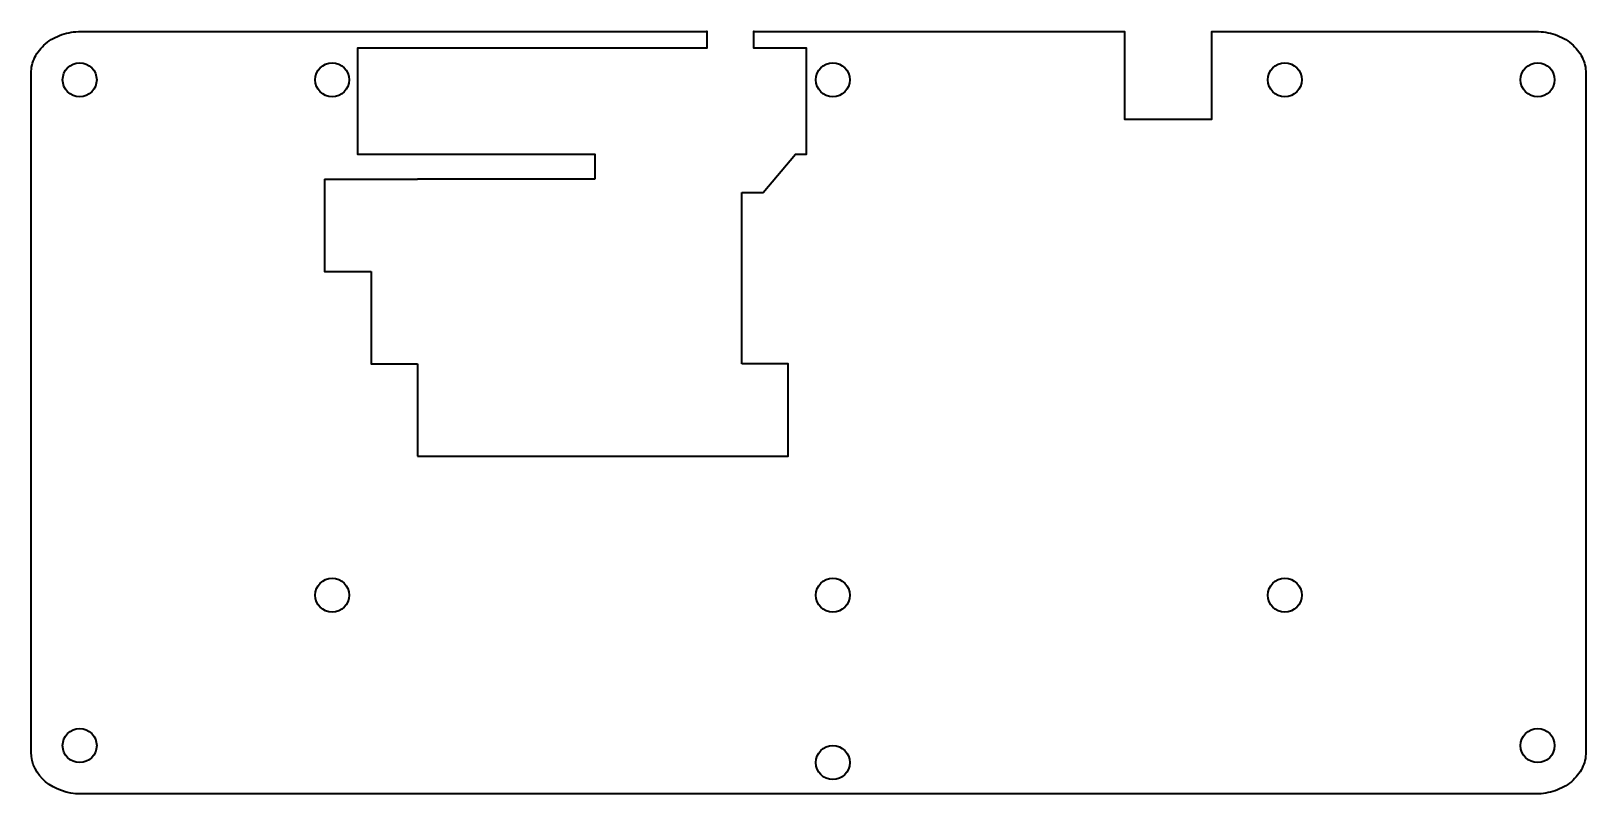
# Model space of a CAD drawing. Header units: millimetres. Extents: x 120 to 440, y -7 to 149.
import ezdxf

# ---------------------------------------------------------------- set-up
doc = ezdxf.new("R2010")
doc.units = ezdxf.units.MM
doc.header["$MEASUREMENT"] = 0
doc.layers.add('Layer 1', color=7, linetype='Continuous')

msp = doc.modelspace()

# ---------------------------------------------------------------- linework, layer by layer
at = {"layer": 'Layer 1', "color": 250, "lineweight": 35}
for points, knots in [([(266.4074, 116.2344), (266.4074, 116.2344), (270.8305, 116.2344), (270.8305, 116.2344), (270.8305, 116.2344), (277.469, 124.1279), (277.469, 124.1279), (277.469, 124.1279), (279.7227, 124.1279), (279.7227, 124.1279), (279.7227, 124.1279), (279.7227, 145.9298), (279.7227, 145.9298), (279.7227, 145.9298), (268.9049, 145.9298), (268.9049, 145.9298), (268.9049, 145.9298), (268.9049, 149.3766), (268.9049, 149.3766), (268.9049, 149.3766), (268.9049, 149.4147), (268.9049, 149.4147), (268.9049, 149.4147), (268.9049, 149.4528), (268.9049, 149.4528), (268.9049, 149.4528), (268.9049, 149.4147), (268.9049, 149.4147), (268.9049, 149.4147), (268.9049, 149.3766), (268.9049, 149.3766), (268.9049, 149.3766), (345.1189, 149.3766), (345.1189, 149.3766), (345.1189, 149.3766), (345.1189, 131.3731), (345.1189, 131.3731), (345.1189, 131.3731), (363.1189, 131.3759), (363.1189, 131.3759), (363.1189, 131.3759), (363.1189, 149.3766), (363.1189, 149.3766), (363.1189, 149.3766), (429.8525, 149.3766), (429.8525, 149.3766), (431.2109, 149.3766), (432.5415, 149.1505), (433.7722, 148.7235), (435.0025, 148.2965), (436.1337, 147.6682), (437.0937, 146.864), (438.0531, 146.0603), (438.8024, 145.1132), (439.3114, 144.0835), (439.8202, 143.0543), (440.0896, 141.9416), (440.0896, 140.806), (440.0896, 140.806), (440.0896, 1.1447), (440.0896, 1.1447), (440.0896, 0.009), (439.8202, -1.1037), (439.3114, -2.133), (438.8023, -3.1628), (438.0531, -4.1097), (437.0937, -4.9134), (436.1338, -5.7176), (435.0025, -6.3459), (433.7723, -6.7729), (432.5416, -7.1999), (431.211, -7.426), (429.8525, -7.426), (429.8525, -7.426), (130.4029, -7.426), (130.4029, -7.426), (127.5747, -7.426), (125.0145, -6.4658), (123.1616, -4.9134), (121.3107, -3.3627), (120.1658, -1.2206), (120.1658, 1.1447), (120.1658, 1.1447), (120.1658, 140.806), (120.1658, 140.806), (120.1658, 141.9416), (120.4352, 143.0543), (120.944, 144.0835), (121.453, 145.1132), (122.2023, 146.0603), (123.1617, 146.864), (124.1217, 147.6682), (125.2529, 148.2965), (126.4832, 148.7235), (127.7139, 149.1505), (129.0445, 149.3766), (130.4029, 149.3766), (130.4029, 149.3766), (259.2328, 149.3766), (259.2328, 149.3766), (259.2328, 149.3766), (259.2328, 149.4147), (259.2328, 149.4147), (259.2328, 149.4147), (259.2328, 149.4528), (259.2328, 149.4528), (259.2328, 149.4528), (259.2328, 149.4147), (259.2328, 149.4147), (259.2328, 149.4147), (259.2328, 149.3766), (259.2328, 149.3766), (259.2328, 149.3766), (259.2328, 145.9279), (259.2328, 145.9279), (259.2328, 145.9279), (187.3548, 145.9279), (187.3548, 145.9279), (187.3548, 145.9279), (187.3548, 124.1279), (187.3548, 124.1279), (187.3548, 124.1279), (236.1701, 124.1279), (236.1701, 124.1279), (236.1701, 124.1279), (236.1701, 119.0018), (236.1701, 119.0018)], [0, 0, 0, 0, 0.02380952, 0.02380952, 0.02380952, 0.04761905, 0.04761905, 0.04761905, 0.07142857, 0.07142857, 0.07142857, 0.0952381, 0.0952381, 0.0952381, 0.11904762, 0.11904762, 0.11904762, 0.14285714, 0.14285714, 0.14285714, 0.16666667, 0.16666667, 0.16666667, 0.19047619, 0.19047619, 0.19047619, 0.21428571, 0.21428571, 0.21428571, 0.23809524, 0.23809524, 0.23809524, 0.26190476, 0.26190476, 0.26190476, 0.28571429, 0.28571429, 0.28571429, 0.30952381, 0.30952381, 0.30952381, 0.33333333, 0.33333333, 0.33333333, 0.35714286, 0.35714286, 0.35714286, 0.38095238, 0.38095238, 0.38095238, 0.4047619, 0.4047619, 0.4047619, 0.42857143, 0.42857143, 0.42857143, 0.45238095, 0.45238095, 0.45238095, 0.47619048, 0.47619048, 0.47619048, 0.5, 0.5, 0.5, 0.52380952, 0.52380952, 0.52380952, 0.54761905, 0.54761905, 0.54761905, 0.57142857, 0.57142857, 0.57142857, 0.5952381, 0.5952381, 0.5952381, 0.61904762, 0.61904762, 0.61904762, 0.64285714, 0.64285714, 0.64285714, 0.66666667, 0.66666667, 0.66666667, 0.69047619, 0.69047619, 0.69047619, 0.71428571, 0.71428571, 0.71428571, 0.73809524, 0.73809524, 0.73809524, 0.76190476, 0.76190476, 0.76190476, 0.78571429, 0.78571429, 0.78571429, 0.80952381, 0.80952381, 0.80952381, 0.83333333, 0.83333333, 0.83333333, 0.85714286, 0.85714286, 0.85714286, 0.88095238, 0.88095238, 0.88095238, 0.9047619, 0.9047619, 0.9047619, 0.92857143, 0.92857143, 0.92857143, 0.95238095, 0.95238095, 0.95238095, 0.97619048, 0.97619048, 0.97619048, 1, 1, 1, 1]), ([(133.6594, 139.4359), (133.6594, 141.3689), (132.0924, 142.9359), (130.1594, 142.9359), (128.2264, 142.9359), (126.6594, 141.3689), (126.6594, 139.4359), (126.6594, 137.5029), (128.2264, 135.9359), (130.1594, 135.9359), (132.0924, 135.9359), (133.6594, 137.5029), (133.6594, 139.4359)], [0, 0, 0, 0, 0.25, 0.25, 0.25, 0.5, 0.5, 0.5, 0.75, 0.75, 0.75, 1, 1, 1, 1]), ([(185.6277, 139.4359), (185.6277, 141.3689), (184.0607, 142.9359), (182.1277, 142.9359), (180.1947, 142.9359), (178.6277, 141.3689), (178.6277, 139.4359), (178.6277, 137.5029), (180.1947, 135.9359), (182.1277, 135.9359), (184.0607, 135.9359), (185.6277, 137.5029), (185.6277, 139.4359)], [0, 0, 0, 0, 0.25, 0.25, 0.25, 0.5, 0.5, 0.5, 0.75, 0.75, 0.75, 1, 1, 1, 1]), ([(288.6277, 139.4358), (288.6277, 141.3689), (287.0607, 142.9358), (285.1277, 142.9358), (283.1947, 142.9359), (281.6277, 141.3689), (281.6277, 139.4359), (281.6277, 137.5028), (283.1947, 135.9359), (285.1277, 135.9359), (287.0607, 135.9358), (288.6277, 137.5028), (288.6277, 139.4358)], [0, 0, 0, 0, 0.25, 0.25, 0.25, 0.5, 0.5, 0.5, 0.75, 0.75, 0.75, 1, 1, 1, 1]), ([(381.6277, 139.4359), (381.6277, 141.3689), (380.0607, 142.9359), (378.1277, 142.9359), (376.1947, 142.9359), (374.6277, 141.3689), (374.6277, 139.4359), (374.6277, 137.5029), (376.1947, 135.9359), (378.1277, 135.9359), (380.0607, 135.9359), (381.6277, 137.5029), (381.6277, 139.4359)], [0, 0, 0, 0, 0.25, 0.25, 0.25, 0.5, 0.5, 0.5, 0.75, 0.75, 0.75, 1, 1, 1, 1]), ([(433.6594, 139.4359), (433.6594, 141.3689), (432.0924, 142.9359), (430.1594, 142.9359), (428.2264, 142.9359), (426.6594, 141.3689), (426.6594, 139.4359), (426.6594, 137.5029), (428.2264, 135.9359), (430.1594, 135.9359), (432.0924, 135.9359), (433.6594, 137.5029), (433.6594, 139.4359)], [0, 0, 0, 0, 0.25, 0.25, 0.25, 0.5, 0.5, 0.5, 0.75, 0.75, 0.75, 1, 1, 1, 1]), ([(180.5571, 119.0018), (180.5571, 119.0018), (180.5571, 100.0018), (180.5571, 100.0018), (180.5571, 100.0018), (190.1071, 100.0018), (190.1071, 100.0018)], [0, 0, 0, 0, 0.5, 0.5, 0.5, 1, 1, 1, 1]), ([(266.4074, 81.0018), (266.4074, 81.0018), (266.4074, 100.0018), (266.4074, 100.0018), (266.4074, 100.0018), (266.4074, 116.2344), (266.4074, 116.2344)], [0, 0, 0, 0, 0.5, 0.5, 0.5, 1, 1, 1, 1]), ([(190.1071, 100.0018), (190.1071, 100.0018), (190.1071, 81.0018), (190.1071, 81.0018), (190.1071, 81.0018), (199.6571, 81.0018), (199.6571, 81.0018)], [0, 0, 0, 0, 0.5, 0.5, 0.5, 1, 1, 1, 1]), ([(199.6571, 62.0018), (199.6571, 62.0018), (256.9574, 62.0018), (256.9574, 62.0018), (256.9574, 62.0018), (275.9574, 62.0018), (275.9574, 62.0018), (275.9574, 62.0018), (275.9574, 81.0018), (275.9574, 81.0018), (275.9574, 81.0018), (266.4074, 81.0018), (266.4074, 81.0018)], [0, 0, 0, 0, 0.25, 0.25, 0.25, 0.5, 0.5, 0.5, 0.75, 0.75, 0.75, 1, 1, 1, 1]), ([(185.6277, 33.4359), (185.6277, 35.3689), (184.0607, 36.9359), (182.1277, 36.9359), (180.1947, 36.9359), (178.6277, 35.3689), (178.6277, 33.4359), (178.6277, 31.5029), (180.1947, 29.9359), (182.1277, 29.9359), (184.0607, 29.9359), (185.6277, 31.5029), (185.6277, 33.4359)], [0, 0, 0, 0, 0.25, 0.25, 0.25, 0.5, 0.5, 0.5, 0.75, 0.75, 0.75, 1, 1, 1, 1]), ([(288.6276, 33.4358), (288.6276, 35.3689), (287.0607, 36.9357), (285.1277, 36.9357), (283.1947, 36.9358), (281.6277, 35.3689), (281.6277, 33.4359), (281.6277, 31.5028), (283.1947, 29.936), (285.1277, 29.936), (287.0607, 29.9358), (288.6276, 31.5028), (288.6276, 33.4358)], [0, 0, 0, 0, 0.25, 0.25, 0.25, 0.5, 0.5, 0.5, 0.75, 0.75, 0.75, 1, 1, 1, 1]), ([(381.6277, 33.4359), (381.6277, 35.3689), (380.0607, 36.9359), (378.1277, 36.9359), (376.1947, 36.9359), (374.6277, 35.3689), (374.6277, 33.4359), (374.6277, 31.5029), (376.1947, 29.9359), (378.1277, 29.9359), (380.0607, 29.9359), (381.6277, 31.5029), (381.6277, 33.4359)], [0, 0, 0, 0, 0.25, 0.25, 0.25, 0.5, 0.5, 0.5, 0.75, 0.75, 0.75, 1, 1, 1, 1]), ([(133.6594, 2.504), (133.6594, 4.437), (132.0924, 6.004), (130.1594, 6.004), (128.2264, 6.004), (126.6594, 4.437), (126.6594, 2.504), (126.6594, 0.571), (128.2264, -0.996), (130.1594, -0.996), (132.0924, -0.996), (133.6594, 0.571), (133.6594, 2.504)], [0, 0, 0, 0, 0.25, 0.25, 0.25, 0.5, 0.5, 0.5, 0.75, 0.75, 0.75, 1, 1, 1, 1]), ([(433.6594, 2.5055), (433.6594, 4.4385), (432.0924, 6.0055), (430.1594, 6.0055), (428.2264, 6.0055), (426.6594, 4.4385), (426.6594, 2.5055), (426.6594, 0.5725), (428.2264, -0.9945), (430.1594, -0.9945), (432.0924, -0.9945), (433.6594, 0.5725), (433.6594, 2.5055)], [0, 0, 0, 0, 0.25, 0.25, 0.25, 0.5, 0.5, 0.5, 0.75, 0.75, 0.75, 1, 1, 1, 1]), ([(288.6277, -0.9945), (288.6277, 0.9385), (287.0607, 2.5055), (285.1277, 2.5055), (283.1947, 2.5055), (281.6277, 0.9385), (281.6277, -0.9945), (281.6277, -2.9275), (283.1947, -4.4945), (285.1277, -4.4945), (287.0607, -4.4945), (288.6277, -2.9275), (288.6277, -0.9945)], [0, 0, 0, 0, 0.25, 0.25, 0.25, 0.5, 0.5, 0.5, 0.75, 0.75, 0.75, 1, 1, 1, 1])]:
    msp.add_open_spline(points, degree=3, knots=knots, dxfattribs=at)
for points in [[(180.5571, 119.0018), (180.5571, 119.0018), (199.6571, 119.0018), (199.6571, 119.0018)], [(218.6571, 119.0018), (218.6571, 119.0018), (199.6571, 119.0018), (199.6571, 119.0018)], [(236.1701, 119.0018), (236.1701, 119.0018), (218.7571, 119.0018), (218.7571, 119.0018)], [(199.6571, 81.0018), (199.6571, 81.0018), (199.6571, 62.0018), (199.6571, 62.0018)]]:
    msp.add_open_spline(points, degree=3, dxfattribs=at)

doc.saveas('drawing.dxf')
